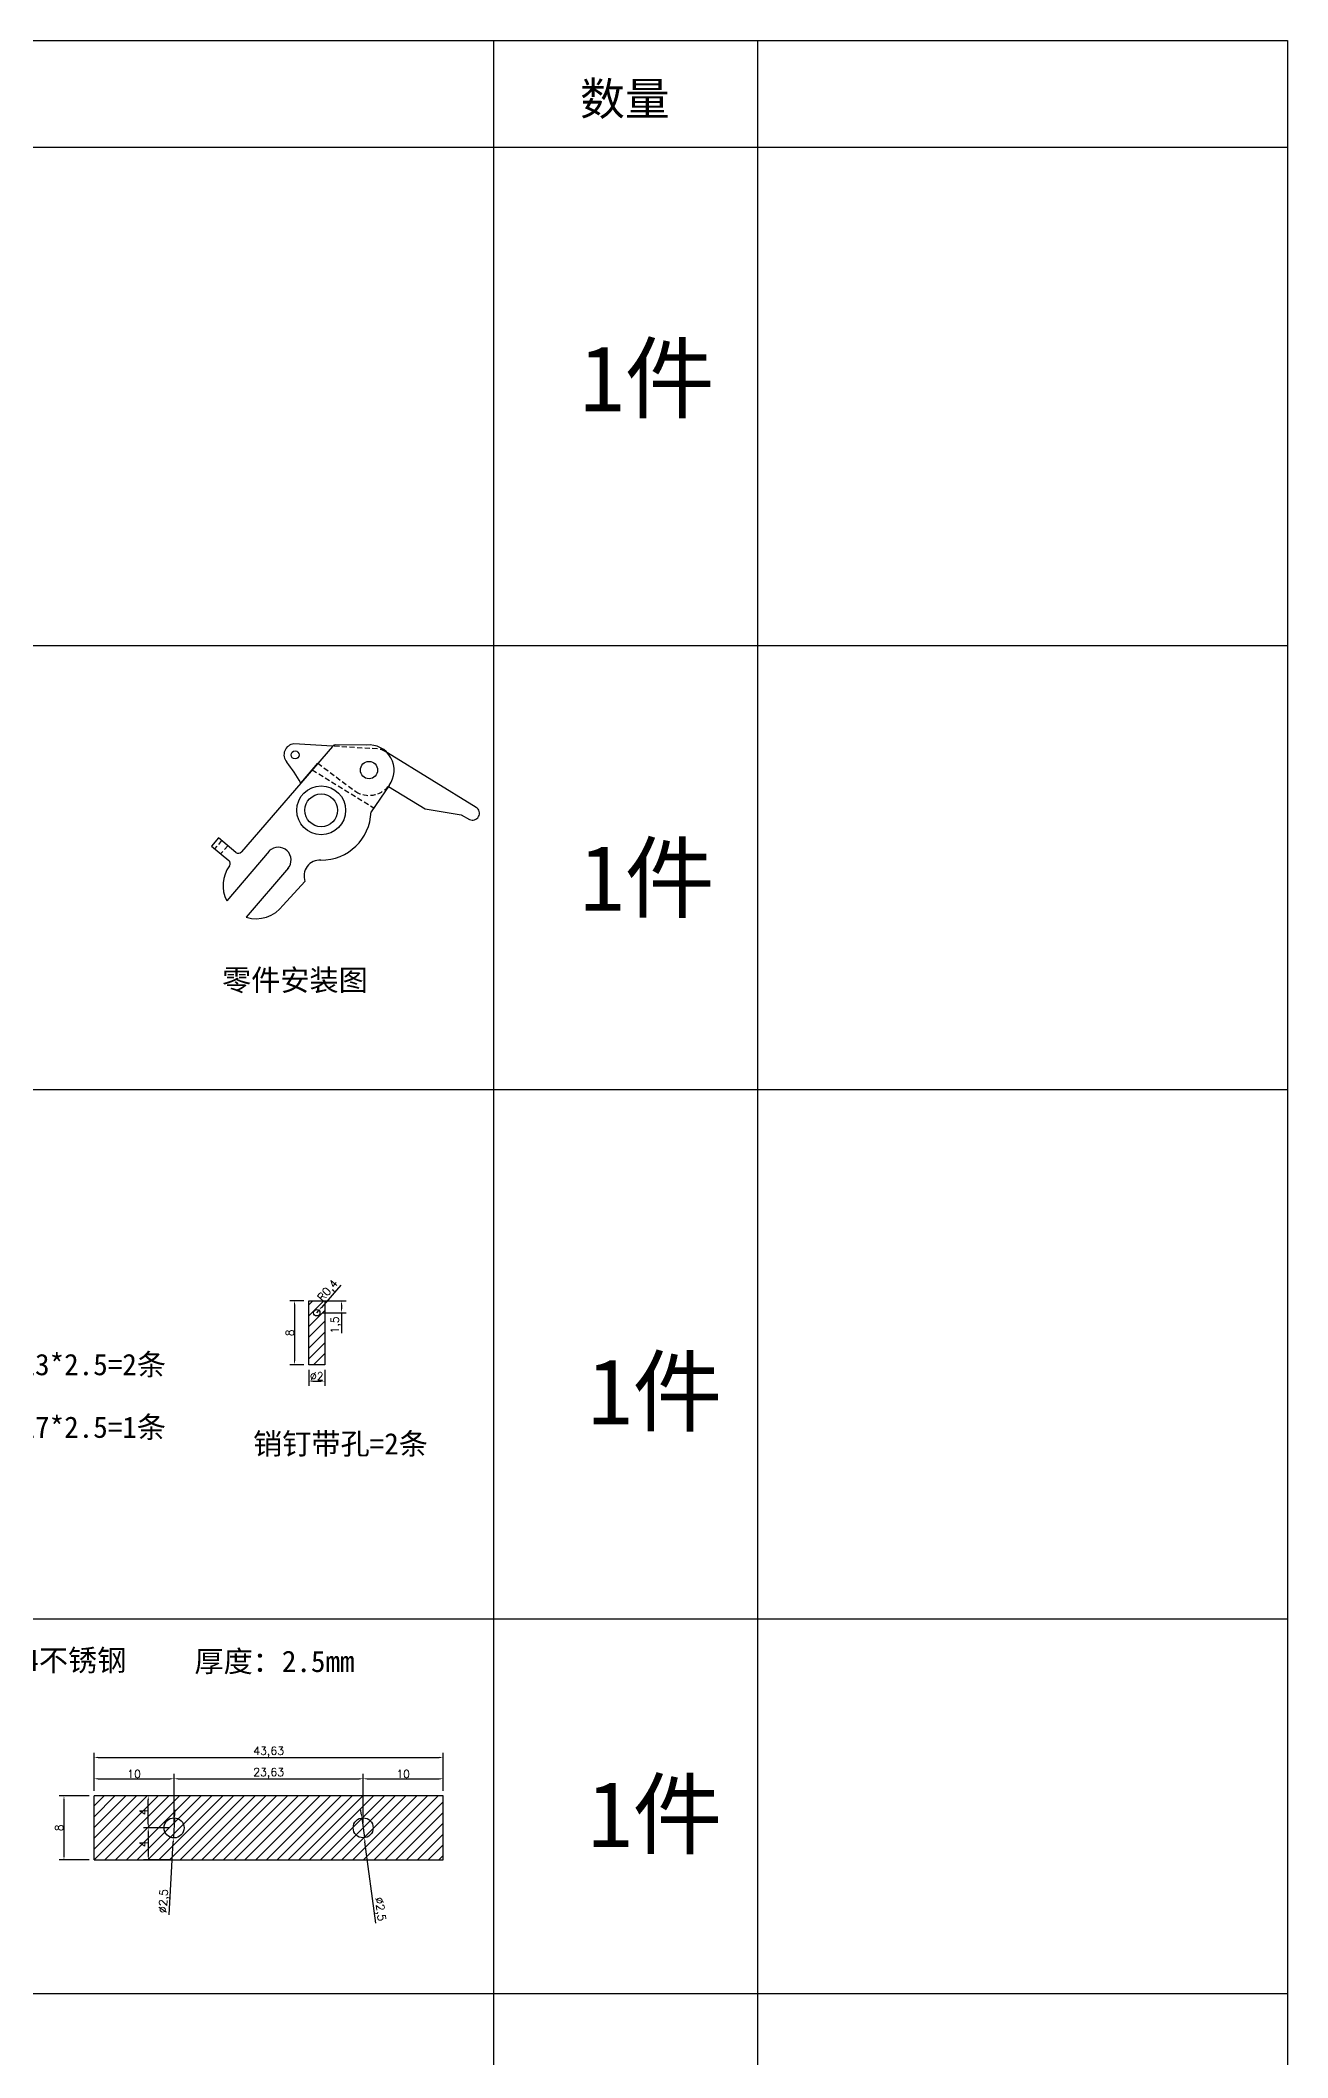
# Model space of a CAD drawing. Header units: millimetres. Extents: x 6817 to 10425, y -2870 to -164.
# Drawn here: x 10267 to 10422.8, y -416.3 to -164.3 of the extents above; entities that cross this region are included whole.
import ezdxf

# ---------------------------------------------------------------- set-up
doc = ezdxf.new("R2010")
doc.units = ezdxf.units.MM
doc.linetypes.add('HIDDEN', pattern=[9.525, 6.35, -3.175])
doc.layers.add('图层2', color=108, linetype='Continuous')
doc.styles.get("Standard").update_dxf_attribs({"font": 'txt', "bigfont": 'gbcbig.shx'})
doc.dimstyles.new('ISO-25', dxfattribs={"dimtxt": 1, "dimasz": 0.5, "dimexe": 0.6, "dimexo": 0.625, "dimgap": 0.1, "dimtad": 1, "dimtxsty": 'Standard', "dimcen": 2.5, "dimadec": 0, "dimazin": 0, "dimtfac": 1, "dimtmove": 0, "dimatfit": 3, "dimfxl": 1, "dimarcsym": 0})

# ---------------------------------------------------------------- blocks, each defined once
blk = doc.blocks.new('*D805')
at = {"layer": 'Defpoints', "color": 0, "linetype": 'ByBlock', "transparency": 16777216}
for p in [(10300.51, -329.76), (10302.51, -329.76), (10302.51, -331.8)]:
    blk.add_point(p, dxfattribs=at)
at = {"layer": '图层2', "color": 0, "linetype": 'ByBlock', "lineweight": -2, "transparency": 16777216}
for p, q in [((10300.51, -330.39), (10300.51, -332.4)), ((10301.01, -331.8), (10302.01, -331.8)), ((10302.51, -330.39), (10302.51, -332.4))]:
    blk.add_line(p, q, dxfattribs=at)
at = {"layer": '图层2', "color": 0, "linetype": 'ByBlock', "transparency": 16777216}
for points in [[(10301.01, -331.72), (10301.01, -331.89), (10300.51, -331.8)], [(10302.01, -331.72), (10302.01, -331.89), (10302.51, -331.8)]]:
    blk.add_solid(points, dxfattribs=at)
at = {"layer": '图层2', "color": 0, "linetype": 'ByBlock', "transparency": 16777216, "insert": (10301.51, -331.2), "char_height": 1, "attachment_point": 5}
blk.add_mtext('%%C2', dxfattribs=at)
blk = doc.blocks.new('*D806')
at = {"layer": 'Defpoints', "color": 0, "linetype": 'ByBlock', "transparency": 16777216}
for p in [(10300.51, -321.76), (10298.74, -329.76), (10300.51, -329.76)]:
    blk.add_point(p, dxfattribs=at)
at = {"layer": '图层2', "color": 0, "linetype": 'ByBlock', "lineweight": -2, "transparency": 16777216}
for p, q in [((10299.89, -321.76), (10298.14, -321.76)), ((10298.74, -322.26), (10298.74, -329.26)), ((10299.89, -329.76), (10298.14, -329.76))]:
    blk.add_line(p, q, dxfattribs=at)
at = {"layer": '图层2', "color": 0, "linetype": 'ByBlock', "transparency": 16777216}
for points in [[(10298.65, -322.26), (10298.82, -322.26), (10298.74, -321.76)], [(10298.65, -329.26), (10298.82, -329.26), (10298.74, -329.76)]]:
    blk.add_solid(points, dxfattribs=at)
at = {"layer": '图层2', "color": 0, "linetype": 'ByBlock', "transparency": 16777216, "insert": (10298.14, -325.76), "char_height": 1, "attachment_point": 5, "rotation": 90}
blk.add_mtext('8', dxfattribs=at)
blk = doc.blocks.new('*D1033')
at = {"layer": 'Defpoints', "color": 0, "linetype": 'ByBlock', "transparency": 16777216}
for p in [(10301.51, -321.76), (10301.54, -323.26), (10304.6, -323.26)]:
    blk.add_point(p, dxfattribs=at)
at = {"layer": '图层2', "color": 0, "linetype": 'ByBlock', "lineweight": -2, "transparency": 16777216}
for p, q in [((10302.14, -321.76), (10305.2, -321.76)), ((10304.6, -322.26), (10304.6, -322.76)), ((10302.17, -323.26), (10305.2, -323.26)), ((10304.6, -323.26), (10304.6, -325.8))]:
    blk.add_line(p, q, dxfattribs=at)
at = {"layer": '图层2', "color": 0, "linetype": 'ByBlock', "transparency": 16777216}
for points in [[(10304.52, -322.26), (10304.68, -322.26), (10304.6, -321.76)], [(10304.52, -322.76), (10304.68, -322.76), (10304.6, -323.26)]]:
    blk.add_solid(points, dxfattribs=at)
at = {"layer": '图层2', "color": 0, "linetype": 'ByBlock', "transparency": 16777216, "insert": (10303.92, -324.78), "char_height": 1, "attachment_point": 5, "rotation": 90}
blk.add_mtext('1,5', dxfattribs=at)
blk = doc.blocks.new('*D1034')
at = {"layer": 'Defpoints', "color": 0, "linetype": 'ByBlock', "transparency": 16777216}
for p in [(10301.51, -323.26), (10301.78, -322.96)]:
    blk.add_point(p, dxfattribs=at)
at = {"layer": '图层2', "color": 0, "linetype": 'ByBlock', "lineweight": -2, "transparency": 16777216}
for p, q in [((10304.54, -319.8), (10302.1, -322.59)), ((10301.51, -323.26), (10301.78, -322.96))]:
    blk.add_line(p, q, dxfattribs=at)
at = {"layer": '图层2', "color": 0, "linetype": 'ByBlock', "transparency": 16777216}
blk.add_solid([(10302.04, -322.53), (10302.17, -322.64), (10301.78, -322.96)], dxfattribs=at)
at = {"layer": '图层2', "color": 0, "linetype": 'ByBlock', "transparency": 16777216, "insert": (10302.97, -320.56), "char_height": 1, "attachment_point": 5, "rotation": 48.8023}
blk.add_mtext('R0,4', dxfattribs=at)
blk = doc.blocks.new('*D1067')
at = {"layer": 'Defpoints', "color": 0, "linetype": 'ByBlock', "transparency": 16777216}
for p in [(10273.68, -383.63), (10269.92, -391.63), (10273.68, -391.63)]:
    blk.add_point(p, dxfattribs=at)
at = {"layer": '图层2', "color": 0, "linetype": 'ByBlock', "lineweight": -2, "transparency": 16777216}
for p, q in [((10273.05, -383.63), (10269.32, -383.63)), ((10269.92, -384.13), (10269.92, -391.13)), ((10273.05, -391.63), (10269.32, -391.63))]:
    blk.add_line(p, q, dxfattribs=at)
at = {"layer": '图层2', "color": 0, "linetype": 'ByBlock', "transparency": 16777216}
for points in [[(10269.84, -384.13), (10270.01, -384.13), (10269.92, -383.63)], [(10269.84, -391.13), (10270.01, -391.13), (10269.92, -391.63)]]:
    blk.add_solid(points, dxfattribs=at)
at = {"layer": '图层2', "color": 0, "linetype": 'ByBlock', "transparency": 16777216, "insert": (10269.32, -387.63), "char_height": 1, "attachment_point": 5, "rotation": 90}
blk.add_mtext('8', dxfattribs=at)
blk = doc.blocks.new('*D1068')
at = {"layer": 'Defpoints', "color": 0, "linetype": 'ByBlock', "transparency": 16777216}
for p in [(10283.68, -381.49), (10273.68, -383.63), (10283.68, -387.63)]:
    blk.add_point(p, dxfattribs=at)
at = {"layer": '图层2', "color": 0, "linetype": 'ByBlock', "lineweight": -2, "transparency": 16777216}
for p, q in [((10273.68, -383), (10273.68, -380.89)), ((10274.18, -381.49), (10283.18, -381.49)), ((10283.68, -387), (10283.68, -380.89))]:
    blk.add_line(p, q, dxfattribs=at)
at = {"layer": '图层2', "color": 0, "linetype": 'ByBlock', "transparency": 16777216}
for points in [[(10274.18, -381.41), (10274.18, -381.58), (10273.68, -381.49)], [(10283.18, -381.41), (10283.18, -381.58), (10283.68, -381.49)]]:
    blk.add_solid(points, dxfattribs=at)
at = {"layer": '图层2', "color": 0, "linetype": 'ByBlock', "transparency": 16777216, "insert": (10278.68, -380.89), "char_height": 1, "attachment_point": 5}
blk.add_mtext('10', dxfattribs=at)
blk = doc.blocks.new('*D1069')
at = {"layer": 'Defpoints', "color": 0, "linetype": 'ByBlock', "transparency": 16777216}
for p in [(10307.31, -381.49), (10283.68, -383.63), (10307.31, -387.62)]:
    blk.add_point(p, dxfattribs=at)
at = {"layer": '图层2', "color": 0, "linetype": 'ByBlock', "lineweight": -2, "transparency": 16777216}
for p, q in [((10283.68, -383), (10283.68, -380.89)), ((10284.18, -381.49), (10306.81, -381.49)), ((10307.31, -387), (10307.31, -380.89))]:
    blk.add_line(p, q, dxfattribs=at)
at = {"layer": '图层2', "color": 0, "linetype": 'ByBlock', "transparency": 16777216}
for points in [[(10284.18, -381.41), (10284.18, -381.58), (10283.68, -381.49)], [(10306.81, -381.41), (10306.81, -381.58), (10307.31, -381.49)]]:
    blk.add_solid(points, dxfattribs=at)
at = {"layer": '图层2', "color": 0, "linetype": 'ByBlock', "transparency": 16777216, "insert": (10295.5, -380.81), "char_height": 1, "attachment_point": 5}
blk.add_mtext('23,63', dxfattribs=at)
blk = doc.blocks.new('*D1070')
at = {"layer": 'Defpoints', "color": 0, "linetype": 'ByBlock', "transparency": 16777216}
for p in [(10317.31, -381.49), (10317.31, -383.63), (10307.31, -387.66)]:
    blk.add_point(p, dxfattribs=at)
at = {"layer": '图层2', "color": 0, "linetype": 'ByBlock', "lineweight": -2, "transparency": 16777216}
for p, q in [((10307.31, -387.03), (10307.31, -380.89)), ((10307.81, -381.49), (10316.81, -381.49)), ((10317.31, -383), (10317.31, -380.89))]:
    blk.add_line(p, q, dxfattribs=at)
at = {"layer": '图层2', "color": 0, "linetype": 'ByBlock', "transparency": 16777216}
for points in [[(10307.81, -381.41), (10307.81, -381.58), (10307.31, -381.49)], [(10316.81, -381.41), (10316.81, -381.58), (10317.31, -381.49)]]:
    blk.add_solid(points, dxfattribs=at)
at = {"layer": '图层2', "color": 0, "linetype": 'ByBlock', "transparency": 16777216, "insert": (10312.31, -380.89), "char_height": 1, "attachment_point": 5}
blk.add_mtext('10', dxfattribs=at)
blk = doc.blocks.new('*D666')
at = {"layer": 'Defpoints', "color": 0, "linetype": 'ByBlock', "transparency": 16777216}
for p in [(10317.31, -378.83), (10273.68, -383.63), (10317.31, -383.63)]:
    blk.add_point(p, dxfattribs=at)
at = {"layer": '图层2', "color": 0, "linetype": 'ByBlock', "lineweight": -2, "transparency": 16777216}
for p, q in [((10273.68, -383), (10273.68, -378.23)), ((10274.18, -378.83), (10316.81, -378.83)), ((10317.31, -383), (10317.31, -378.23))]:
    blk.add_line(p, q, dxfattribs=at)
at = {"layer": '图层2', "color": 0, "linetype": 'ByBlock', "transparency": 16777216}
for points in [[(10274.18, -378.74), (10274.18, -378.91), (10273.68, -378.83)], [(10316.81, -378.74), (10316.81, -378.91), (10317.31, -378.83)]]:
    blk.add_solid(points, dxfattribs=at)
at = {"layer": '图层2', "color": 0, "linetype": 'ByBlock', "transparency": 16777216, "insert": (10295.5, -378.14), "char_height": 1, "attachment_point": 5}
blk.add_mtext('43,63', dxfattribs=at)
blk = doc.blocks.new('*D1071')
at = {"layer": 'Defpoints', "color": 0, "linetype": 'ByBlock', "transparency": 16777216}
for p in [(10280.45, -383.63), (10283.68, -383.63), (10283.68, -387.63)]:
    blk.add_point(p, dxfattribs=at)
at = {"layer": '图层2', "color": 0, "linetype": 'ByBlock', "lineweight": -2, "transparency": 16777216}
for p, q in [((10283.05, -383.63), (10279.85, -383.63)), ((10280.45, -387.13), (10280.45, -384.13)), ((10283.05, -387.63), (10279.85, -387.63))]:
    blk.add_line(p, q, dxfattribs=at)
at = {"layer": '图层2', "color": 0, "linetype": 'ByBlock', "transparency": 16777216}
for points in [[(10280.37, -384.13), (10280.54, -384.13), (10280.45, -383.63)], [(10280.37, -387.13), (10280.54, -387.13), (10280.45, -387.63)]]:
    blk.add_solid(points, dxfattribs=at)
at = {"layer": '图层2', "color": 0, "linetype": 'ByBlock', "transparency": 16777216, "insert": (10279.85, -385.63), "char_height": 1, "attachment_point": 5, "rotation": 90}
blk.add_mtext('4', dxfattribs=at)
blk = doc.blocks.new('*D1072')
at = {"layer": 'Defpoints', "color": 0, "linetype": 'ByBlock', "transparency": 16777216}
for p in [(10283.68, -387.63), (10280.45, -391.63), (10283.68, -391.63)]:
    blk.add_point(p, dxfattribs=at)
at = {"layer": '图层2', "color": 0, "linetype": 'ByBlock', "lineweight": -2, "transparency": 16777216}
for p, q in [((10283.05, -387.63), (10279.85, -387.63)), ((10280.45, -388.13), (10280.45, -391.13)), ((10283.05, -391.63), (10279.85, -391.63))]:
    blk.add_line(p, q, dxfattribs=at)
at = {"layer": '图层2', "color": 0, "linetype": 'ByBlock', "transparency": 16777216}
for points in [[(10280.37, -388.13), (10280.54, -388.13), (10280.45, -387.63)], [(10280.37, -391.13), (10280.54, -391.13), (10280.45, -391.63)]]:
    blk.add_solid(points, dxfattribs=at)
at = {"layer": '图层2', "color": 0, "linetype": 'ByBlock', "transparency": 16777216, "insert": (10279.85, -389.63), "char_height": 1, "attachment_point": 5, "rotation": 90}
blk.add_mtext('4', dxfattribs=at)
blk = doc.blocks.new('*D1981')
at = {"layer": 'Defpoints', "color": 0, "linetype": 'ByBlock'}
for p in [(10283.75, -386.38), (10283.61, -388.88)]:
    blk.add_point(p, dxfattribs=at)
at = {"layer": '图层2', "color": 0, "linetype": 'ByBlock', "lineweight": -2}
for p, q in [((10283.78, -385.88), (10283.81, -385.38)), ((10283.75, -386.38), (10283.61, -388.88)), ((10283.05, -398.5), (10283.58, -389.38))]:
    blk.add_line(p, q, dxfattribs=at)
at = {"layer": '图层2', "color": 0, "linetype": 'ByBlock'}
for points in [[(10283.7, -385.88), (10283.86, -385.89), (10283.75, -386.38)], [(10283.49, -389.37), (10283.66, -389.38), (10283.61, -388.88)]]:
    blk.add_solid(points, dxfattribs=at)
at = {"layer": '图层2', "color": 0, "linetype": 'ByBlock', "insert": (10282.47, -396.78), "char_height": 1, "attachment_point": 5, "rotation": 86.7036}
blk.add_mtext('∅2,5', dxfattribs=at)
blk = doc.blocks.new('*D1982')
at = {"layer": 'Defpoints', "color": 0, "linetype": 'ByBlock'}
for p in [(10307.15, -386.39), (10307.47, -388.86)]:
    blk.add_point(p, dxfattribs=at)
at = {"layer": '图层2', "color": 0, "linetype": 'ByBlock', "lineweight": -2}
for p, q in [((10307.08, -385.89), (10307.02, -385.39)), ((10307.15, -386.39), (10307.47, -388.86)), ((10308.88, -399.55), (10307.54, -389.36))]:
    blk.add_line(p, q, dxfattribs=at)
at = {"layer": '图层2', "color": 0, "linetype": 'ByBlock'}
for points in [[(10307.17, -385.88), (10307, -385.9), (10307.15, -386.39)], [(10307.62, -389.35), (10307.46, -389.37), (10307.47, -388.86)]]:
    blk.add_solid(points, dxfattribs=at)
at = {"layer": '图层2', "color": 0, "linetype": 'ByBlock', "insert": (10309.34, -397.8), "char_height": 1, "attachment_point": 5, "rotation": 277.4945}
blk.add_mtext('∅2,5', dxfattribs=at)

msp = doc.modelspace()

# ---------------------------------------------------------------- hatches: boundary and pattern name
at = {"layer": '图层2', "linetype": 'ByBlock'}
h = msp.add_hatch(dxfattribs=at)
h.set_pattern_fill('ANSI31', color=4, scale=0.3)
h.set_pattern_definition([(45, (8852.8786, 596.8308), (-0.6735192, 0.6735192), [])])
h.paths.add_polyline_path([(10300.512, -329.764), (10302.512, -329.764), (10302.512, -321.764), (10300.512, -321.764)])
h.paths.add_polyline_path([(10301.112, -323.264, -1), (10301.912, -323.264, -1)], flags=16)
h.paths.add_polyline_path([(10302.448, -322.422), (10304.754, -319.789), (10303.5, -318.691), (10301.194, -321.325)], flags=9)
h = msp.add_hatch(dxfattribs=at)
h.set_pattern_fill('ANSI31', color=4, scale=0.3)
h.set_pattern_definition([(45, (8748.4659, 183.196), (-0.6735192, 0.6735192), [])])
h.paths.add_polyline_path([(10273.679, -391.628), (10317.312, -391.628), (10317.312, -383.628), (10273.679, -383.628)])
h.paths.add_polyline_path([(10280.604, -386.211), (10280.604, -385.045), (10279.104, -385.045), (10279.104, -386.211)], flags=24)
h.paths.add_polyline_path([(10280.604, -390.211), (10280.604, -389.045), (10279.104, -389.045), (10279.104, -390.211)], flags=24)

# ---------------------------------------------------------------- linework, layer by layer
at = {"layer": '图层2', "color": 2, "linetype": 'ByBlock'}
for p, q in [((10127.143, -164.27), (10422.848, -164.27)), ((10323.614, -164.27), (10323.614, -361.56)), ((10356.589, -164.27), (10356.589, -361.56)), ((10422.848, -164.27), (10422.848, -361.56)), ((10127.143, -177.621), (10422.848, -177.621)), ((10127.143, -239.866), (10422.848, -239.866)), ((10127.143, -295.349), (10422.848, -295.349)), ((10422.848, -361.56), (10127.143, -361.56)), ((10422.848, -361.56), (10127.143, -361.56)), ((10323.614, -361.56), (10323.614, -552.959)), ((10356.589, -361.56), (10356.589, -552.959)), ((10422.848, -361.56), (10422.848, -552.959)), ((10422.848, -408.384), (10127.143, -408.384))]:
    msp.add_line(p, q, dxfattribs=at)
at = {"layer": '图层2', "color": 6, "linetype": 'ByBlock'}
for p, q in [((10303.47, -252.489), (10292.095, -265.683)), ((10307.721, -252.321), (10303.849, -252.315)), ((10310.546, -257.365), (10308.292, -260.675)), ((10289.249, -263.926), (10288.367, -264.95)), ((10291.393, -265.738), (10289.249, -263.926)), ((10288.367, -264.95), (10290.508, -266.746)), ((10295.567, -265.566), (10290.256, -271.774)), ((10297.986, -267.659), (10292.703, -273.836)), ((10300.039, -269.371), (10297.302, -272.333))]:
    msp.add_line(p, q, dxfattribs=at)
at = {"layer": '图层2', "color": 62, "linetype": 'ByBlock'}
for p, q in [((10303.49, -252.467), (10298.664, -252.169)), ((10321.442, -260.115), (10310.349, -253.31)), ((10299.517, -257.073), (10301.646, -254.604)), ((10310.463, -257.486), (10315.061, -260.307)), ((10315.061, -260.307), (10319.564, -261.028)), ((10319.564, -261.028), (10320.599, -261.609))]:
    msp.add_line(p, q, dxfattribs=at)
at = {"layer": '图层2', "color": 62, "linetype": 'HIDDEN', "ltscale": 0.1}
for p, q in [((10309.091, -252.813), (10303.656, -252.477)), ((10310.315, -253.289), (10310.013, -253.104)), ((10301.646, -254.604), (10306.39, -258.149))]:
    msp.add_line(p, q, dxfattribs=at)
at = {"layer": '图层2', "color": 6, "linetype": 'HIDDEN', "ltscale": 0.1}
for p, q in [((10300.947, -255.415), (10308.625, -260.186)), ((10289.628, -264.252), (10288.745, -265.276)), ((10290.385, -264.905), (10289.503, -265.929))]:
    msp.add_line(p, q, dxfattribs=at)
at = {"layer": '图层2', "color": 1, "linetype": 'ByBlock'}
for p, q in [((10300.512, -321.764), (10302.512, -321.764)), ((10300.512, -329.764), (10300.512, -321.764)), ((10302.512, -321.764), (10302.512, -329.764)), ((10302.512, -329.764), (10300.512, -329.764)), ((10317.312, -383.628), (10273.679, -383.628)), ((10273.679, -391.628), (10273.679, -383.628)), ((10317.312, -391.628), (10317.312, -383.628)), ((10273.679, -391.628), (10317.312, -391.628))]:
    msp.add_line(p, q, dxfattribs=at)
at = {"layer": '图层2', "color": 2, "linetype": 'ByBlock'}
for centre, radius in [((10298.808, -253.555), 0.5), ((10308.042, -255.454), 1.077)]:
    msp.add_circle(centre, radius, dxfattribs=at)
at = {"layer": '图层2', "color": 62, "linetype": 'ByBlock'}
msp.add_circle((10308.042, -255.454), 1.077, dxfattribs=at)
at = {"layer": '图层2', "color": 1, "linetype": 'ByBlock'}
for centre, radius in [((10302.068, -260.479), 3.05), ((10302.068, -260.479), 2.05), ((10301.512, -323.264), 0.4), ((10283.679, -387.628), 1.25), ((10307.312, -387.625), 1.25)]:
    msp.add_circle(centre, radius, dxfattribs=at)
at = {"layer": '图层2', "color": 62, "linetype": 'ByBlock'}
for centre, radius, start, end in [((10298.808, -253.555), 1.394, 95.93714, 221.0475), ((10283.857, -265.765), 17.91, 29.03047, 39.0965), ((10320.985, -260.842), 0.859, 243.29403, 57.86281)]:
    msp.add_arc(centre, radius, start, end, dxfattribs=at)
at = {"layer": '图层2', "color": 6, "linetype": 'ByBlock'}
for centre, radius, start, end in [((10303.849, -252.815), 0.5, 89.91043, 139.23352), ((10308.042, -255.454), 3.149, 322.65855, 95.85389), ((10302.068, -260.479), 6.227, 269.70362, 358.18974), ((10290.187, -267.129), 0.5, 323.94766, 50.01121), ((10291.716, -265.356), 0.5, 229.79699, 319.23352), ((10296.702, -266.693), 1.6, 318.7621, 134.93353), ((10301.91, -268.692), 1.991, 86.37023, 199.94645), ((10293.953, -269.87), 4.158, 143.94766, 207.2472), ((10293.953, -269.87), 4.158, 252.51304, 323.6742)]:
    msp.add_arc(centre, radius, start, end, dxfattribs=at)
at = {"layer": '图层2', "color": 62, "linetype": 'HIDDEN', "ltscale": 0.1}
for centre, radius, start, end in [((10308.967, -254.809), 2, 58.47416, 86.46584), ((10308.042, -255.454), 3.161, 238.49102, 319.99206)]:
    msp.add_arc(centre, radius, start, end, dxfattribs=at)

# ---------------------------------------------------------------- texts
at = {"color": 2, "attachment_point": 1}
for s, insert, char_height, width in [('{\\fSimSun|b0|i0|c134|p2;数量}', (10334.409, -169.514), 4.10936, 18.02773), ('{\\fSimSun|b0|i0|c134|p2;1件}', (10334.409, -202.391), 8.21872, 36.05545), ('{\\fSimSun|b0|i0|c134|p2;1件}', (10334.409, -264.814), 8.21872, 36.05545), ('{\\fSimSun|b0|i0|c134|p2;零件安装图}', (10289.672, -280.358), 2.67108, 31.32319), ('{\\fSimSun|b0|i0|c134|p2;销钉13*2.5=2条}', (10257.204, -328.395), 2.67108, 32.49866), ('{\\fSimSun|b0|i0|c134|p2;1件}', (10335.39, -328.987), 8.21872, 36.05545), ('{\\fSimSun|b0|i0|c134|p2;销钉17*2.5=1条}', (10257.204, -336.22), 2.67108, 32.49866), ('{\\fSimSun|b0|i0|c134|p2;销钉带孔=2条}', (10293.554, -338.296), 2.67108, 31.32319), ('{\\fSimSun|b0|i0|c134|p2;材质：304不锈钢}', (10250.404, -365.344), 2.67108, 31.32319), ('{\\fSimSun|b0|i0|c134|p2;厚度：2.5mm}', (10286.219, -365.482), 2.67108, 31.32319), ('{\\fSimSun|b0|i0|c134|p2;1件}', (10335.39, -381.805), 8.21872, 36.05545)]:
    msp.add_mtext(s, dxfattribs=dict(at, insert=insert, char_height=char_height, width=width))

# ---------------------------------------------------------------- dimensions: what is measured, and where the dimension line sits
at = {"layer": '图层2', "color": 2, "linetype": 'ByBlock'}
dim = msp.add_radius_dim(center=(10301.512, -323.264), mpoint=(10301.776, -322.963), dimstyle='ISO-25', dxfattribs=at)
dim.commit()
dim.dimension.update_dxf_attribs({"geometry": '*D1034', "text_midpoint": (10302.974, -320.557)})
for base, p1, p2, picture, middle in [((10298.737, -329.764), (10300.512, -321.764), (10300.512, -329.764), '*D806', (10298.137, -325.764)), ((10304.6, -323.263), (10301.512, -321.764), (10301.543, -323.263), '*D1033', (10303.916, -324.779)), ((10269.922, -391.628), (10273.679, -383.628), (10273.679, -391.628), '*D1067', (10269.322, -387.628)), ((10280.454, -383.628), (10283.679, -387.628), (10283.679, -383.628), '*D1071', (10279.854, -385.628)), ((10280.454, -391.628), (10283.679, -387.628), (10283.679, -391.628), '*D1072', (10279.854, -389.628))]:
    dim = msp.add_linear_dim(base=base, p1=p1, p2=p2, angle=90, dimstyle='ISO-25', dxfattribs=at)
    dim.commit()
    dim.dimension.update_dxf_attribs({"geometry": picture, "text_midpoint": middle})
dim = msp.add_linear_dim(base=(10302.512, -331.803), p1=(10300.512, -329.764), p2=(10302.512, -329.764), text='%%C2', dimstyle='ISO-25', dxfattribs=at)
dim.commit()
dim.dimension.update_dxf_attribs({"geometry": '*D805', "text_midpoint": (10301.512, -331.203)})
for base, p1, p2, picture, middle in [((10317.312, -378.825), (10273.679, -383.628), (10317.312, -383.628), '*D666', (10295.495, -378.142)), ((10283.679, -381.494), (10273.679, -383.628), (10283.679, -387.628), '*D1068', (10278.679, -380.894)), ((10307.312, -381.494), (10283.679, -383.628), (10307.312, -387.625), '*D1069', (10295.495, -380.811)), ((10317.312, -381.494), (10307.312, -387.656), (10317.312, -383.628), '*D1070', (10312.312, -380.894))]:
    dim = msp.add_linear_dim(base=base, p1=p1, p2=p2, dimstyle='ISO-25', dxfattribs=at)
    dim.commit()
    dim.dimension.update_dxf_attribs({"geometry": picture, "text_midpoint": middle})
at = {"layer": '图层2', "color": 3, "linetype": 'ByBlock'}
for p1, p2, picture, middle in [((10283.75, -386.38), (10283.607, -388.876), '*D1981', (10283.149, -396.816)), ((10307.149, -386.385), (10307.475, -388.864), '*D1982', (10308.661, -397.884))]:
    dim = msp.add_diameter_dim_2p(p1=p1, p2=p2, dimstyle='ISO-25', dxfattribs=at)
    dim.commit()
    dim.dimension.update_dxf_attribs({"geometry": picture, "text_midpoint": middle, "dimtype": 163})

doc.saveas('drawing.dxf')
